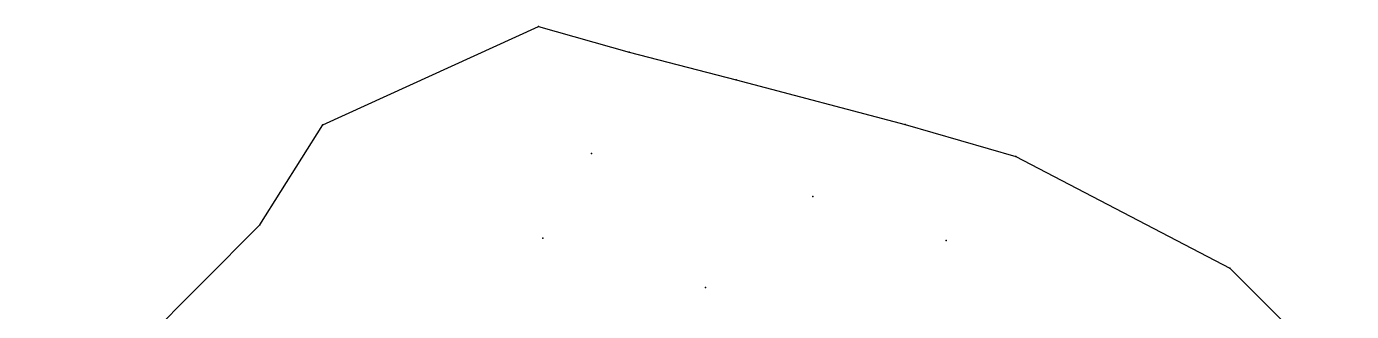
# Model space of a CAD drawing. Header units: millimetres. Extents: x 399711 to 433151, y 4365450 to 4409174.
# Drawn here: x 405774 to 407171, y 4381846 to 4382146 of the extents above; entities that cross this region are included whole.
import ezdxf

# ---------------------------------------------------------------- set-up
doc = ezdxf.new("R2010")
doc.units = ezdxf.units.MM
doc.layers.add('边界', color=7, linetype='Continuous')

msp = doc.modelspace()

# ---------------------------------------------------------------- linework, layer by layer
for p in [(406313.917, 4382146.01, 33.2), (406409.57, 4382119.125, 33.9), (406522.092, 4382089.671, 34), (406086.772, 4382042.31, 32.1), (406700.179, 4382042.825, 34.3), (406369.592, 4382012.186, 33.8), (406816.986, 4382008.982, 32.4), (406602.837, 4381966.883, 34.6), (406020.07, 4381937.063, 32), (406318.474, 4381923.03, 32), (406743.399, 4381920.558, 34.5), (407042.548, 4381891.182, 32.4), (406489.967, 4381871.115, 31.142)]:
    msp.add_point(p)
at = {"layer": 'Defpoints', "color": 3}
msp.add_lwpolyline([(405774.324, 4381689.734), (406020.07, 4381937.063), (406086.772, 4382042.31), (406313.917, 4382146.01), (406409.57, 4382119.125), (406522.092, 4382089.671), (406700.179, 4382042.825), (406816.986, 4382008.982), (407042.548, 4381891.182), (407170.687, 4381763.131)], dxfattribs=at)
at = {"layer": 'Defpoints', "color": 1}
msp.add_lwpolyline([(405774.324, 4381689.734), (406020.07, 4381937.063), (406086.772, 4382042.31), (406313.917, 4382146.01), (406409.57, 4382119.125), (406522.092, 4382089.671), (406700.179, 4382042.825), (406816.986, 4382008.982), (407042.548, 4381891.182), (407170.687, 4381763.131)], dxfattribs=at)
at = {"layer": 'Defpoints', "color": 2}
msp.add_lwpolyline([(405774.324, 4381689.734), (406020.07, 4381937.063), (406086.772, 4382042.31), (406313.917, 4382146.01), (406409.57, 4382119.125), (406522.092, 4382089.671), (406700.179, 4382042.825), (406816.986, 4382008.982), (407042.548, 4381891.182), (407170.687, 4381763.131)], dxfattribs=at)
at = {"layer": 'Defpoints', "color": 6}
msp.add_lwpolyline([(405774.324, 4381689.734), (406020.07, 4381937.063), (406086.772, 4382042.31), (406313.917, 4382146.01), (406409.57, 4382119.125), (406522.092, 4382089.671), (406700.179, 4382042.825), (406816.986, 4382008.982), (407042.548, 4381891.182), (407170.687, 4381763.131)], dxfattribs=at)
at = {"layer": 'Defpoints', "color": 7}
msp.add_lwpolyline([(405774.324, 4381689.734), (406020.07, 4381937.063), (406086.772, 4382042.31), (406313.917, 4382146.01), (406409.57, 4382119.125), (406522.092, 4382089.671), (406700.179, 4382042.825), (406816.986, 4382008.982), (407042.548, 4381891.182), (407170.687, 4381763.131)], dxfattribs=at)
at = {"layer": '边界', "color": 4}
msp.add_lwpolyline([(405774.324, 4381689.734), (406020.07, 4381937.063), (406086.772, 4382042.31), (406313.917, 4382146.01), (406409.57, 4382119.125), (406522.092, 4382089.671), (406700.179, 4382042.825), (406816.986, 4382008.982), (407042.548, 4381891.182), (407170.687, 4381763.131)], dxfattribs=at)

doc.saveas('drawing.dxf')
